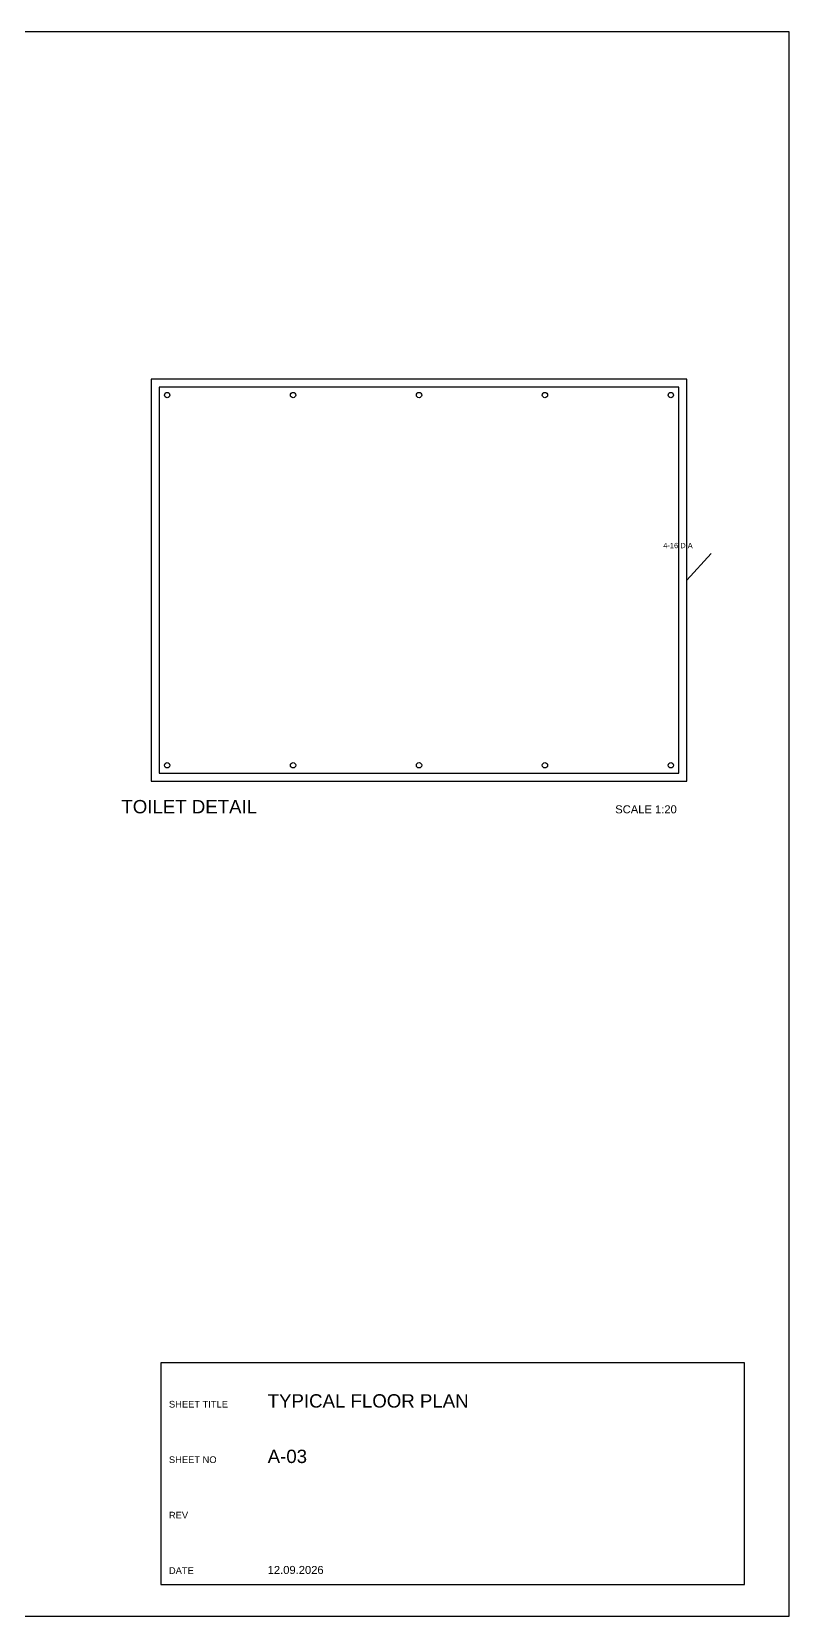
# Model space of a CAD drawing. Header units: millimetres. Extents: x 0 to 5841, y 0 to 594.
# Drawn here: x 2557 to 2841, y 0 to 594 of the extents above; entities that cross this region are included whole.
import ezdxf

# ---------------------------------------------------------------- set-up
doc = ezdxf.new("R2010")
doc.units = ezdxf.units.MM
for name, color, linetype in [('BARS', 7, 'Continuous'), ('DETAIL', 7, 'Continuous'), ('FRAME', 7, 'Continuous'), ('TEXT', 7, 'Continuous'), ('TITLE', 7, 'Continuous'), ('TITLES', 7, 'Continuous')]:
    doc.layers.add(name, color=color, linetype=linetype)
doc.styles.add('Arial', font='arial.ttf')

msp = doc.modelspace()

# ---------------------------------------------------------------- linework, layer by layer
at = {"layer": 'BARS'}
msp.add_lwpolyline([(2604.85, 316), (2799.62, 316), (2799.62, 460.78), (2604.85, 460.78)], close=True, dxfattribs=at)
for centre in [(2607.85, 457.78), (2655.04, 457.78), (2702.24, 457.78), (2749.43, 457.78), (2796.62, 457.78), (2607.85, 319), (2655.04, 319), (2702.24, 319), (2749.43, 319), (2796.62, 319)]:
    msp.add_circle(centre, 1, dxfattribs=at)
at = {"layer": 'DETAIL'}
msp.add_line((2802.62, 388.39), (2811.77, 398.39), dxfattribs=at)
msp.add_lwpolyline([(2601.85, 313), (2802.62, 313), (2802.62, 463.78), (2601.85, 463.78)], close=True, dxfattribs=at)
at = {"layer": 'FRAME'}
msp.add_lwpolyline([(2000, 0), (2841, 0), (2841, 594), (2000, 594)], close=True, dxfattribs=at)
at = {"layer": 'TITLE'}
for p, q in [((2678.41, 95.04), (2605.52, 95.04)), ((2605.52, 95.04), (2605.52, 53.46)), ((2751.29, 95.04), (2678.41, 95.04)), ((2824.18, 95.04), (2751.29, 95.04)), ((2824.18, 53.46), (2824.18, 95.04)), ((2605.52, 53.46), (2605.52, 11.88)), ((2824.18, 11.88), (2824.18, 53.46)), ((2605.52, 11.88), (2678.41, 11.88)), ((2678.41, 11.88), (2751.29, 11.88)), ((2751.29, 11.88), (2824.18, 11.88))]:
    msp.add_line(p, q, dxfattribs=at)

# ---------------------------------------------------------------- texts
at = {"layer": 'TEXT', "style": 'Arial'}
msp.add_text('4-16 DIA', height=2, dxfattribs=at).set_placement((2793.77, 400.39))
at = {"layer": 'TITLE', "style": 'Arial'}
for s, height, p in [('TYPICAL FLOOR PLAN', 5, (2645.52, 78.25)), ('SHEET TITLE', 2.5, (2608.52, 78.25)), ('SHEET NO', 2.5, (2608.52, 57.46)), ('A-03', 5, (2645.52, 57.46)), ('REV', 2.5, (2608.52, 36.67)), ('DATE', 2.5, (2608.52, 15.88)), ('12.09.2026', 3, (2645.52, 15.88))]:
    msp.add_text(s, height=height, dxfattribs=at).set_placement(p)
at = {"layer": 'TITLES', "style": 'Arial'}
for s, height, p in [('TOILET DETAIL', 5, (2590.7, 301)), ('SCALE 1:20', 3, (2775.77, 301))]:
    msp.add_text(s, height=height, dxfattribs=at).set_placement(p)

doc.saveas('drawing.dxf')
